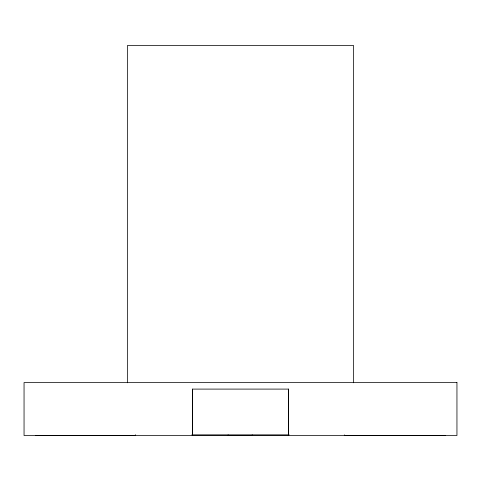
<?xml version="1.0" encoding="UTF-8"?>
<svg xmlns="http://www.w3.org/2000/svg" width="481" height="481" viewBox="0 0 481 481"><rect width="100%" height="100%" fill="white"/><g stroke="black" fill="none" stroke-linecap="round" stroke-linejoin="round"><path stroke-width="0.72" d="M353.535 382.786L353.535 45.479L127.465 45.479L127.465 382.786M191.805 434.86L289.195 434.86M35.804 435.389L135.365 435.389L135.365 434.86L135.341 435.389M252.315 435.389L228.15 435.389L228.15 434.86M344.324 435.389L445.178 435.389M344.324 434.86L344.342 435.389M288.624 435.521L288.624 389.099L192.424 389.099L192.424 435.521M288.534 389.099L288.534 434.86M252.2 434.86L252.2 435.389M192.55 389.099L192.55 434.86M456.95 382.569L24.05 382.569L24.05 435.521L456.95 435.521L456.95 382.569"/></g></svg>
